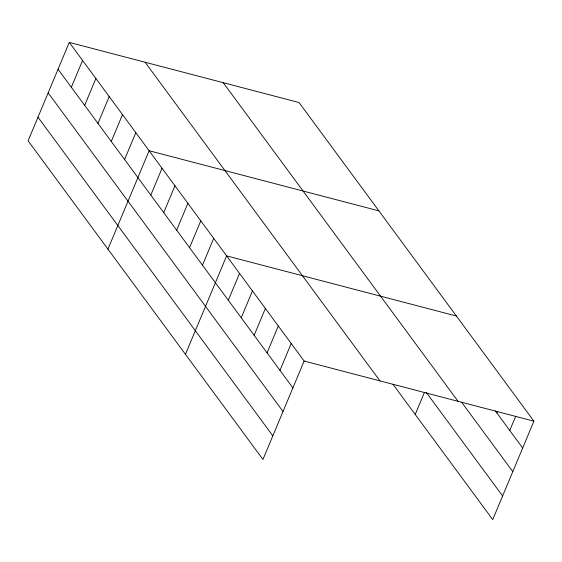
<?xml version="1.0" encoding="UTF-8"?>
<svg xmlns="http://www.w3.org/2000/svg" width="562" height="562" viewBox="0 0 562 562"><rect width="100%" height="100%" fill="white"/><g stroke="black" fill="none" stroke-linecap="round" stroke-linejoin="round"><path stroke-width="0.84" d="M69.274 42.396L28.1 140.83L262.953 459.47L304.126 361.036L69.274 42.396L299.047 102.53L533.9 421.17L492.726 519.604L393.007 384.31M71.353 87.293L82.586 60.457M84.665 105.354L95.891 78.511M97.971 123.408L109.204 96.566M111.283 141.462L122.509 114.62M124.588 159.517L135.814 132.681M107.946 249.17L149.127 150.735L378.9 210.869M150.813 195.098L162.039 168.263M163.732 212.626L174.958 185.783M176.651 230.153L187.877 203.311M189.563 247.673L200.796 220.838M202.482 265.201L213.708 238.358M185.453 354.32L226.627 255.886L456.4 316.02M228.312 300.248L239.545 273.413M241.231 317.776L252.457 290.933M254.15 335.303L265.376 308.461M267.062 352.824L278.295 325.988M279.981 370.351L291.207 343.508M415.227 414.454L424.451 392.402M496.836 412.958L497.496 411.377M509.755 430.485L515.698 416.273M304.126 361.036L533.9 421.17M495.291 410.857L522.674 448.005M461.641 402.237L512.79 471.63M223.226 82.684L458.072 401.324M426.137 392.227L502.611 495.979M145.101 62.241L379.954 380.881M58.048 69.238L292.9 387.878M48.163 92.863L283.016 411.503M37.984 117.205L272.837 435.845"/></g></svg>
